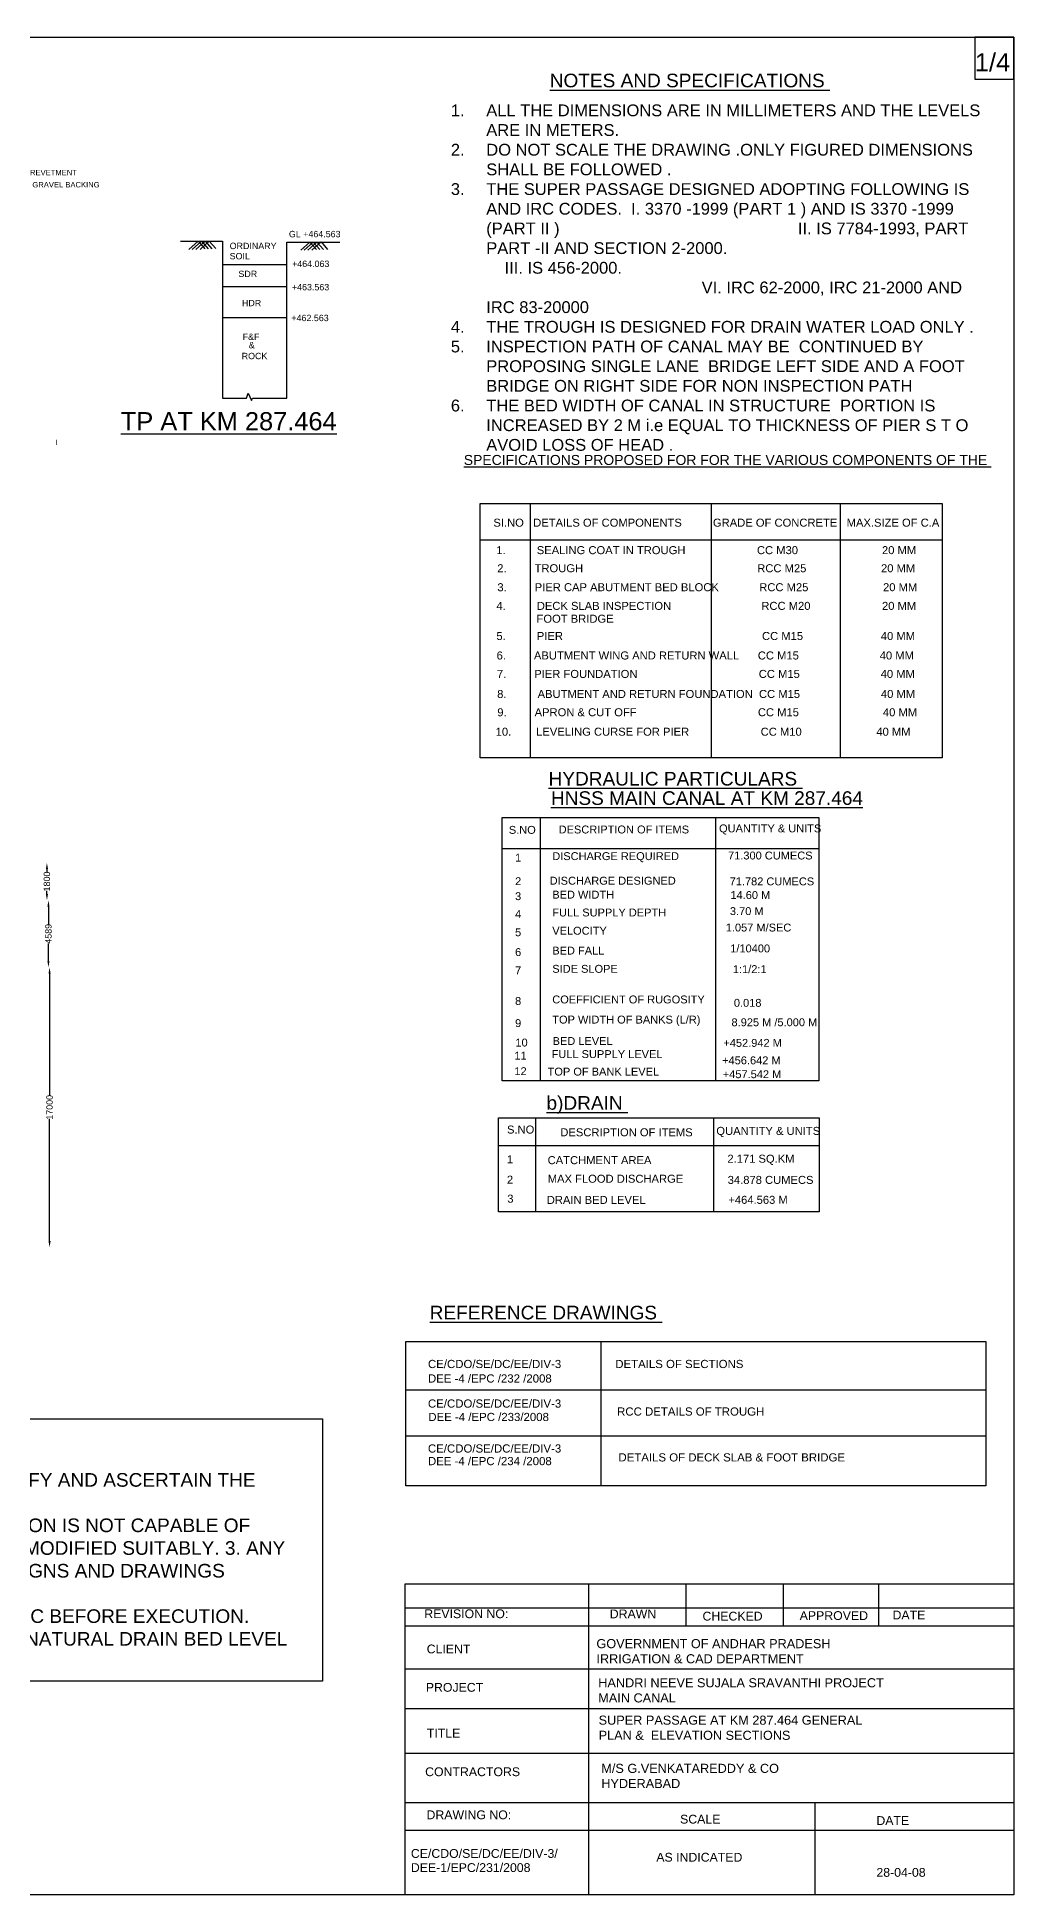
# Model space of a CAD drawing. Header units: millimetres. Extents: x 2486982 to 2642732, y 44165456 to 44267762.
# Drawn here: x 2588975 to 2642732, y 44165466 to 44267762 of the extents above; entities that cross this region are included whole.
import ezdxf

# ---------------------------------------------------------------- set-up
doc = ezdxf.new("R2010")
doc.units = ezdxf.units.MM
doc.header["$MEASUREMENT"] = 0
doc.layers.add('DIMENSION', color=7, linetype='Continuous')
doc.layers.add('TEXT', color=7, linetype='Continuous')
doc.styles.get("Standard").update_dxf_attribs({"font": 'arial.ttf', "height": 350})
doc.dimstyles.get("Standard").update_dxf_attribs({"dimtxt": 350, "dimasz": 350, "dimexe": 0.18, "dimexo": 0.0625, "dimgap": 0.09, "dimtad": 0, "dimdec": 0, "dimzin": 0, "dimdsep": 46, "dimtxsty": 'Standard', "dimcen": 0.09, "dimse1": 1, "dimse2": 1, "dimadec": 0, "dimazin": 0, "dimtfac": 1, "dimtdec": 0, "dimtofl": 0, "dimtmove": 0, "dimatfit": 3, "dimfxl": 1, "dimtolj": 1, "dimtzin": 0, "dimarcsym": 0})

# ---------------------------------------------------------------- blocks, each defined once
blk = doc.blocks.new('*D126')
at = {"layer": 'Defpoints', "color": 0, "transparency": 16777216}
for p in [(2589594, 44216542), (2589657, 44216542), (2589529, 44201119)]:
    blk.add_point(p, dxfattribs=at)
at = {"layer": 'DIMENSION', "color": 0, "lineweight": -2, "transparency": 16777216}
for p, q in [((2589657, 44216192), (2589657, 44209472)), ((2589657, 44201469), (2589657, 44208189))]:
    blk.add_line(p, q, dxfattribs=at)
at = {"layer": 'DIMENSION', "color": 0, "transparency": 16777216}
for points in [[(2589599, 44216192), (2589716, 44216192), (2589657, 44216542)], [(2589599, 44201469), (2589716, 44201469), (2589657, 44201119)]]:
    blk.add_solid(points, dxfattribs=at)
at = {"layer": 'DIMENSION', "color": 0, "transparency": 16777216, "insert": (2589657, 44208831), "char_height": 350, "attachment_point": 5, "rotation": 90}
blk.add_mtext('\\A1;17000', dxfattribs=at)
blk = doc.blocks.new('*D127')
at = {"layer": 'Defpoints', "color": 0, "transparency": 16777216}
for p in [(2589468, 44220232), (2589595, 44220232), (2589594, 44216542)]:
    blk.add_point(p, dxfattribs=at)
at = {"layer": 'DIMENSION', "color": 0, "lineweight": -2, "transparency": 16777216}
for p, q in [((2589595, 44219882), (2589595, 44218917)), ((2589595, 44216892), (2589595, 44217857))]:
    blk.add_line(p, q, dxfattribs=at)
at = {"layer": 'DIMENSION', "color": 0, "transparency": 16777216}
for points in [[(2589537, 44219882), (2589654, 44219882), (2589595, 44220232)], [(2589537, 44216892), (2589654, 44216892), (2589595, 44216542)]]:
    blk.add_solid(points, dxfattribs=at)
at = {"layer": 'DIMENSION', "color": 0, "transparency": 16777216, "insert": (2589595, 44218387), "char_height": 350, "attachment_point": 5, "rotation": 90}
blk.add_mtext('\\A1;4589', dxfattribs=at)
blk = doc.blocks.new('*D128')
at = {"layer": 'Defpoints', "color": 0, "transparency": 16777216}
for p in [(2589512, 44222297), (2589566, 44222297), (2589595, 44220232)]:
    blk.add_point(p, dxfattribs=at)
at = {"layer": 'DIMENSION', "color": 0, "lineweight": -2, "transparency": 16777216}
for p, q in [((2589512, 44221947), (2589512, 44221770)), ((2589512, 44220582), (2589512, 44220759))]:
    blk.add_line(p, q, dxfattribs=at)
at = {"layer": 'DIMENSION', "color": 0, "transparency": 16777216}
for points in [[(2589454, 44221947), (2589571, 44221947), (2589512, 44222297)], [(2589454, 44220582), (2589571, 44220582), (2589512, 44220232)]]:
    blk.add_solid(points, dxfattribs=at)
at = {"layer": 'DIMENSION', "color": 0, "transparency": 16777216, "insert": (2589512, 44221265), "char_height": 350, "attachment_point": 5, "rotation": 90}
blk.add_mtext('\\A1;1800', dxfattribs=at)

msp = doc.modelspace()

# ---------------------------------------------------------------- linework, layer by layer
at = {"layer": 'DIMENSION', "color": 0}
for points in [[(2642731.7, 44165466.4), (2486981.9, 44165466.4), (2486981.9, 44267761.6), (2642731.7, 44267761.6)], [(2642731.7, 44267761.6), (2640587.4, 44267761.6), (2640587.4, 44265454.9), (2642731.7, 44265454.9)], [(2613352.5, 44242080), (2638795.1, 44242080), (2638795.1, 44228084.7), (2613352.5, 44228084.7)], [(2614367, 44208260.8), (2632018.8, 44208260.8), (2632018.8, 44203075), (2614367, 44203075)], [(2609262, 44195929.6), (2641187.1, 44195929.6), (2641187.1, 44187992.5), (2609262, 44187992.5)], [(2555598.6, 44191671), (2604671.7, 44191671), (2604671.7, 44177235.8), (2555598.6, 44177235.8)]]:
    msp.add_lwpolyline(points, close=True, dxfattribs=at)
for points in [[(2596869, 44256520.1), (2599174.3, 44256520.1), (2599174.3, 44247873.1), (2600496.5, 44247873.1), (2600580.5, 44248161.3), (2600778.6, 44247759.7), (2600833.7, 44247873.1), (2602724.9, 44247873.1), (2602724.9, 44256470.4), (2605633.2, 44256470.4)], [(2597330.9, 44256068.5), (2597839.1, 44256520.1), (2598205, 44256108.3)], [(2597509, 44256068.5), (2598017.2, 44256520.1), (2598383.1, 44256108.3)], [(2597712.5, 44256068.5), (2598220.7, 44256520.1), (2598586.5, 44256108.3)], [(2597937.2, 44256076.2), (2598445.4, 44256527.7), (2598811.3, 44256116)], [(2603483.6, 44256029.4), (2603991.7, 44256481), (2604357.6, 44256069.2)], [(2603661.6, 44256029.4), (2604169.8, 44256481), (2604535.7, 44256069.2)], [(2603865.1, 44256029.4), (2604373.3, 44256481), (2604739.1, 44256069.2)], [(2604089.8, 44256037), (2604598, 44256488.6), (2604963.9, 44256076.9)], [(2599174.3, 44255249.5), (2602724.9, 44255249.5)], [(2599174.3, 44254034.3), (2602724.9, 44254034.3)], [(2599174.3, 44252324.5), (2602724.9, 44252324.5)], [(2620002.1, 44195929.6), (2620002.1, 44187992.5)], [(2609262, 44193282.8), (2641187.1, 44193282.8)], [(2641187.1, 44190724.8), (2609262, 44190724.8)], [(2631778.9, 44170555.4), (2631778.9, 44165466.4)], [(2609229.2, 44169020.1), (2642731.7, 44169020.1)]]:
    msp.add_lwpolyline(points, dxfattribs=at)
at = {"layer": 'TEXT', "color": 0}
for points in [[(2616112.3, 44242080), (2616112.3, 44228084.7)], [(2626073.8, 44242080), (2626073.8, 44228084.7)], [(2633181.2, 44242080), (2633181.2, 44228084.7)], [(2613352.5, 44240080.5), (2638795.1, 44240080.5)], [(2616656.9, 44224795.5), (2616656.9, 44210286.6)], [(2626336.9, 44210286.6), (2626336.9, 44224795.5)], [(2614573.7, 44223077.8), (2632004.1, 44223077.8)], [(2614367, 44203075), (2614367, 44208260.8), (2632018.8, 44208260.8), (2632018.8, 44203075)], [(2616398.1, 44208260.8), (2616398.1, 44203075)], [(2626204.2, 44208260.8), (2626204.2, 44203075)], [(2614367, 44206736.8), (2632018.8, 44206736.8)], [(2619315.5, 44182593.9), (2619315.5, 44165466.4)], [(2624679.3, 44182593.9), (2624679.3, 44180285)], [(2630043.1, 44182593.9), (2630043.1, 44180285)], [(2635275.5, 44182593.9), (2635275.5, 44180285)], [(2609229.2, 44181274.4), (2642731.7, 44181274.4)], [(2609229.2, 44180285), (2642731.7, 44180285)], [(2609229.2, 44177904.7), (2642731.7, 44177904.7)], [(2609229.2, 44175719.8), (2642731.7, 44175719.8)], [(2642731.7, 44173242.7), (2609229.2, 44173242.7)], [(2609229.2, 44170555.4), (2642731.7, 44170555.4)]]:
    msp.add_lwpolyline(points, dxfattribs=at)
for points in [[(2614573.7, 44224795.5), (2632004.1, 44224795.5), (2632004.1, 44210286.6), (2614573.7, 44210286.6)], [(2609229.2, 44182593.9), (2642731.7, 44182593.9), (2642731.7, 44165466.4), (2609229.2, 44165466.4)]]:
    msp.add_lwpolyline(points, close=True, dxfattribs=at)

# ---------------------------------------------------------------- texts
at = {"layer": 'DIMENSION', "color": 0}
for s, height, p in [('GL +464.563', 350, (2602831.3, 44256743.8)), ('ORDINARY', 350, (2599570.3, 44256090)), ('SOIL', 350, (2599570.3, 44255527.8)), ('+464.063', 350, (2603006.6, 44255104.8)), ('SDR', 350, (2600052.6, 44254550.7)), ('+463.563', 350, (2602996.8, 44253820.2)), ('HDR', 350, (2600247, 44252945.9)), ('+462.563', 350, (2602967.4, 44252123.9)), ('F&F ', 350, (2600285.9, 44251087.9)), ('&', 350, (2600620.5, 44250627.8)), ('ROCK', 350, (2600231.6, 44250029.2)), ('CE/CDO/SE/DC/EE/DIV-3', 450, (2610484.2, 44194473.8)), ('DETAILS OF SECTIONS ', 450, (2620793.5, 44194473.8)), ('DEE -4 /EPC /232 /2008', 450, (2610484.2, 44193676.5)), ('CE/CDO/SE/DC/EE/DIV-3', 450, (2610484.2, 44192294.7)), ('DEE -4 /EPC /233/2008', 450, (2610504.3, 44191556.4)), ('RCC DETAILS OF TROUGH ', 450, (2620894.4, 44191855.7)), ('CE/CDO/SE/DC/EE/DIV-3', 450, (2610484.2, 44189821.7)), ('DEE -4 /EPC /234 /2008', 450, (2610484.2, 44189126.8)), ('DETAILS OF DECK SLAB & FOOT BRIDGE ', 450, (2620970.2, 44189331.6))]:
    msp.add_text(s, height=height, dxfattribs=at).set_placement(p)
at = {"layer": 'DIMENSION', "color": 0, "insert": (2557628.1, 44188690.5), "char_height": 750, "width": 45297.409, "attachment_point": 1}
msp.add_mtext("I. THE ENGINEER - IN - CHIEF, SRI KALAHASTHI HAS TO VERIFY AND ASCERTAIN THE HP's, TP's (SBC) LEVELS SUITABILITY OF THE STRUCTURE. \\P2. IF THE FOUNDATION STRATA MET WITH DURING EXECUTION IS NOT CAPABLE OF TAKEN  DESIGNED STRESSES, THE SECTIONS HAVE TO BE MODIFIED SUITABLY. 3. ANY DEVIATIONS FOR THE AGREEMENT WITH RESPECT TO DESIGNS AND DRAWINGS SHALL. BE TAKEN \\P4. PLATE LOAD TEST SHALL BE CONDUCTED TO ENSURE SBC BEFORE EXECUTION. 5.TAIL CHANNEL HAS TO BE DEGRADED TILL IT MEETS THE NATURAL DRAIN BED LEVEL ", dxfattribs=at)
at = {"layer": 'TEXT', "color": 0}
for s, height, p in [('1/4', 1000, (2640587.4, 44265879)), ('%%UNOTES AND SPECIFICATIONS ', 750, (2617187.6, 44264999.4)), ('300 THICK SIDE REVETMENT ', 300, (2585297.1, 44260155)), ('OVER 150 THICK GRAVEL BACKING ', 300, (2585216.9, 44259487.4)), ('%%UTP AT KM 287.464', 1000, (2593581.1, 44246112.6)), ('I', 300, (2589989.6, 44245298)), ('%%USPECIFICATIONS PROPOSED FOR FOR THE VARIOUS COMPONENTS OF THE ', 550, (2612455, 44244204.9)), ('SI.NO   DETAILS OF COMPONENTS          GRADE OF CONCRETE   MAX.SIZE OF C.A', 441.092, (2614084.6, 44240806.1)), ('1.          SEALING COAT IN TROUGH                       CC M30                           20 MM', 441.092, (2614248.2, 44239292.4)), ('2.         TROUGH                                                        RCC M25                        20 MM', 441.0924, (2614298.9, 44238296.1)), ('3.         PIER CAP ABUTMENT BED BLOCK             RCC M25                        20 MM', 441.092, (2614306.2, 44237251.5)), ('4.          DECK SLAB INSPECTION                             RCC M20                       20 MM', 441.092, (2614249.5, 44236224.1)), (' FOOT BRIDGE ', 441.092, (2616289.5, 44235517)), ('5.          PIER                                                                CC M15                         40 MM', 441.0924, (2614252.3, 44234565.1)), ('6.         ABUTMENT WING AND RETURN WALL      CC M15                          40 MM', 441.092, (2614262.5, 44233492.5)), ('7.         PIER FOUNDATION                                       CC M15                          40 MM', 441.0924, (2614280.4, 44232476.5)), ('8.          ABUTMENT AND RETURN FOUNDATION  CC M15                          40 MM', 441.092, (2614293.2, 44231372.9)), ('9.         APRON & CUT OFF                                       CC M15                           40 MM', 441.0924, (2614299.7, 44230365.7)), ('10.        LEVELING CURSE FOR PIER                       CC M10                        40 MM', 441.092, (2614211.3, 44229294.7)), ('%%UHYDRAULIC PARTICULARS ', 750, (2617124.2, 44226551.4)), ('%%UHNSS MAIN CANAL AT KM 287.464', 750, (2617253.5, 44225485.8)), ('S.NO', 434.27, (2614936.4, 44223893.6)), ('DESCRIPTION OF ITEMS ', 434.266, (2617678.1, 44223913.5)), ('QUANTITY & UNITS', 434.266, (2626507.7, 44223973)), ('1', 434.3, (2615279.6, 44222361.1)), ('DISCHARGE REQUIRED ', 434.266, (2617326.4, 44222446.2)), ('71.300 CUMECS', 434.266, (2627001.6, 44222480.7)), ('2', 434.3, (2615279.6, 44221065.5)), ('DISCHARGE DESIGNED ', 434.266, (2617180.7, 44221093.6)), ('71.782 CUMECS', 434.266, (2627089, 44221055.3)), ('3', 434.3, (2615279.6, 44220241.4)), ('BED WIDTH ', 434.27, (2617326.4, 44220326.5)), ('14.60 M', 434.27, (2627132.7, 44220302.7)), ('4', 434.3, (2615279.6, 44219258.4)), ('FULL SUPPLY DEPTH', 434.266, (2617326.4, 44219343.4)), ('3.70 M', 434.27, (2627103.6, 44219418.5)), ('5', 434.3, (2615279.6, 44218253.4)), ('VELOCITY ', 434.27, (2617326.4, 44218338.5)), ('1.057 M/SEC', 434.266, (2626876.1, 44218514.3)), ('6', 434.3, (2615279.6, 44217160.6)), ('BED FALL', 434.27, (2617326.4, 44217245.7)), ('1/10400', 434.27, (2627122, 44217365.1)), ('7', 434.3, (2615279.6, 44216155.6)), ('SIDE SLOPE ', 434.266, (2617326.4, 44216240.7)), ('1:1/2:1', 434.27, (2627268.3, 44216224.1)), ('8', 434.3, (2615279.6, 44214468.6)), ('COEFFICIENT OF RUGOSITY', 434.266, (2617326.4, 44214553.6)), ('0.018', 434.27, (2627322.2, 44214368.6)), ('9', 434.3, (2615279.6, 44213251.7)), ('TOP WIDTH OF BANKS (L/R)', 434.266, (2617326.4, 44213446.3)), ('8.925 M /5.000 M', 434.266, (2627191, 44213297.8)), ('10', 434.27, (2615297.9, 44212180.9)), ('FULL SUPPLY LEVEL ', 434.266, (2617289.9, 44211545.3)), ('BED LEVEL ', 434.27, (2617344.7, 44212266)), ('+452.942 M', 434.27, (2626742.7, 44212163.5)), ('11', 434.27, (2615243.1, 44211460.2)), ('12', 434.27, (2615243.1, 44210605.3)), ('TOP OF BANK LEVEL', 434.266, (2617070.7, 44210580.9)), ('+456.642 M', 434.27, (2626674.5, 44211201.2)), ('+457.542 M', 434.27, (2626711.5, 44210437.8)), ('%%Ub)DRAIN ', 750, (2617010.2, 44208699.2)), ('S.NO', 440.73, (2614834.3, 44207386.9)), ('DESCRIPTION OF ITEMS', 440.727, (2617770.4, 44207237.1)), ('QUANTITY & UNITS', 440.727, (2626358.9, 44207313.2)), ('1', 440.7, (2614832.6, 44205750.4)), ('CATCHMENT AREA ', 440.727, (2617073.3, 44205702)), ('2.171 SQ.KM', 440.727, (2626965.6, 44205782.3)), ('2', 440.7, (2614830.8, 44204626.4)), ('MAX FLOOD DISCHARGE ', 440.727, (2617078.1, 44204679.4)), ('34.878 CUMECS', 440.727, (2626983.3, 44204614.8)), ('3', 440.7, (2614848.5, 44203583.5)), ('DRAIN BED LEVEL ', 440.727, (2617025.1, 44203512.8)), ('+464.563 M', 440.73, (2627018.7, 44203517.9)), ('%%UREFERENCE DRAWINGS ', 750, (2610578.8, 44197154.5)), ('REVISION NO:', 484.484, (2610282, 44180702.4)), ('DRAWN ', 484.48, (2620491.7, 44180693.1)), ('CHECKED ', 484.48, (2625596.4, 44180571)), ('APPROVED ', 484.48, (2630945.6, 44180601.5)), ('DATE ', 484.48, (2636055.4, 44180632.1)), ('CLIENT', 484.48, (2610414.6, 44178763.3)), ('PROJECT', 484.48, (2610367.1, 44176649.8)), ('TITLE ', 484.48, (2610423.9, 44174124.4)), ('CONTRACTORS ', 484.484, (2610329.4, 44172002.1)), ('DRAWING NO:', 484.484, (2610405.7, 44169630.6)), ('SCALE ', 484.48, (2624360.8, 44169391.2)), ('DATE ', 484.48, (2635168, 44169315.3)), ('CE/CDO/SE/DC/EE/DIV-3/', 484.484, (2609544.3, 44167502.5)), ('DEE-1/EPC/231/2008', 484.484, (2609544.3, 44166724.2)), ('AS INDICATED ', 484.484, (2623053.6, 44167295.2)), ('28-04-08', 484.48, (2635168, 44166461.2))]:
    msp.add_text(s, height=height, dxfattribs=at).set_placement(p)
at = {"layer": 'TEXT', "color": 0, "insert": (2611093.9, 44264055.4), "char_height": 650, "attachment_point": 1}
msp.add_mtext_dynamic_manual_height_columns('\\pi-1950,l2600,t2600;1.^IALL THE DIMENSIONS ARE IN MILLIMETERS AND THE LEVELS ARE IN METERS.\\P2.^IDO NOT SCALE THE DRAWING .ONLY FIGURED DIMENSIONS SHALL BE FOLLOWED .\\P3.^ITHE SUPER PASSAGE DESIGNED ADOPTING FOLLOWING IS AND IRC CODES.  I. 3370 -1999 (PART 1 ) AND IS 3370 -1999 (PART II )                                                    II. IS 7784-1993, PART  PART -II AND SECTION 2-2000.                                                              III. IS 456-2000.                                                                                                                                VI. IRC 62-2000, IRC 21-2000 AND IRC 83-20000\\P4.^ITHE TROUGH IS DESIGNED FOR DRAIN WATER LOAD ONLY .\\P5.^IINSPECTION PATH OF CANAL MAY BE  CONTINUED BY PROPOSING SINGLE LANE  BRIDGE LEFT SIDE AND A FOOT BRIDGE ON RIGHT SIDE FOR NON INSPECTION PATH \\P6.^ITHE BED WIDTH OF CANAL IN STRUCTURE  PORTION IS INCREASED BY 2 M i.e EQUAL TO THICKNESS OF PIER S T O AVOID LOSS OF HEAD .', width=30328.458, gutter_width=450, heights=[0], dxfattribs=at)
at = {"layer": 'TEXT', "color": 0, "char_height": 500, "attachment_point": 1}
for s, insert, width in [('GOVERNMENT OF ANDHAR PRADESH  IRRIGATION & CAD DEPARTMENT ', (2619757, 44179549.7), 15864.878), ('HANDRI NEEVE SUJALA SRAVANTHI PROJECT  MAIN CANAL ', (2619858.2, 44177395.2), 16295.538), ('SUPER PASSAGE AT KM 287.464 GENERAL PLAN &  ELEVATION SECTIONS ', (2619878.8, 44175336.1), 14927.561), ('M/S G.VENKATAREDDY & CO  HYDERABAD ', (2620025.1, 44172681.3), 12672.934)]:
    msp.add_mtext(s, dxfattribs=dict(at, insert=insert, width=width))

# ---------------------------------------------------------------- dimensions: what is measured, and where the dimension line sits
at = {"layer": 'DIMENSION', "color": 0}
for base, p1, p2, text, picture, middle in [((2589512.4, 44222296.9), (2589595.2, 44220232.2), (2589566.2, 44222296.9), '1800', '*D128', (2589512.4, 44221264.6)), ((2589595.2, 44220232.2), (2589593.9, 44216542.5), (2589468.2, 44220232.2), '4589', '*D127', (2589595.2, 44218387.4)), ((2589657.4, 44216542.5), (2589529.4, 44201118.6), (2589593.9, 44216542.5), '17000', '*D126', (2589657.4, 44208830.6))]:
    dim = msp.add_linear_dim(base=base, p1=p1, p2=p2, angle=90, text=text, dimstyle='Standard', dxfattribs=at)
    dim.commit()
    dim.dimension.update_dxf_attribs({"geometry": picture, "text_midpoint": middle})

doc.saveas('drawing.dxf')
